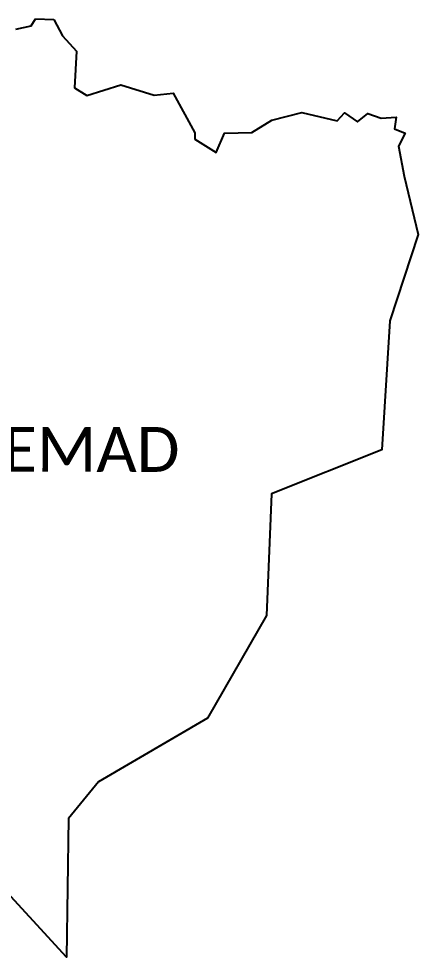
# Model space of a CAD drawing. Header units: metres. Extents: x 353815 to 357247, y 1746498 to 1749651.
# Drawn here: x 355962 to 357247, y 1746637 to 1749651 of the extents above; entities that cross this region are included whole.
import ezdxf

# ---------------------------------------------------------------- set-up
doc = ezdxf.new("R2010")
doc.units = ezdxf.units.M
doc.layers.add('VILLAGE BOUNDRY', color=10, linetype='Continuous')
doc.layers.add('VILLAGE NAME', color=250, linetype='Continuous')

msp = doc.modelspace()

# ---------------------------------------------------------------- linework, layer by layer
at = {"color": 3}
msp.add_lwpolyline([(356016, 1749650.8), (356074.7, 1749648.5)], dxfattribs=at)
at = {"layer": 'VILLAGE BOUNDRY', "color": 3}
for points in [[(356074.7, 1749648.5), (356103.5, 1749595.7), (356148.2, 1749546.8), (356141.6, 1749429.3), (356181.1, 1749404.6), (356291.1, 1749438.5), (356397.8, 1749405), (356459.1, 1749412), (356528.3, 1749284.6), (356529, 1749264.3), (356597, 1749221.6), (356624.2, 1749283.2), (356712, 1749285.2), (356775.7, 1749325.4), (356872.7, 1749350.3), (356986.6, 1749323.2), (357010, 1749348.6), (357051.7, 1749320.2), (357084.8, 1749347), (357127.4, 1749331.4), (357176.1, 1749334.5), (357170.3, 1749297.4), (357204.7, 1749283.4), (357183.5, 1749241.2), (357201.8, 1749145.8), (357246.9, 1748957.9), (357155.6, 1748680.8), (357129.4, 1748266.7), (356775.2, 1748125.8), (356759.3, 1747734.8), (356568.8, 1747405.2), (356218.7, 1747200.2), (356121.9, 1747083.2), (356116.4, 1746637.3), (355543.5, 1747259.1)], [(355953, 1749617.8), (356001.9, 1749628.2), (356016, 1749650.8)]]:
    msp.add_lwpolyline(points, dxfattribs=at)

# ---------------------------------------------------------------- texts
at = {"layer": 'VILLAGE NAME', "insert": (355312.4, 1748340), "char_height": 143.7, "attachment_point": 1, "rotation": 359.9793}
msp.add_mtext_dynamic_manual_height_columns('{\\fCalibri|b0|i0|c0|p34;MOCHEMAD}', width=1418, gutter_width=718.5, heights=[0], dxfattribs=at)

doc.saveas('drawing.dxf')
